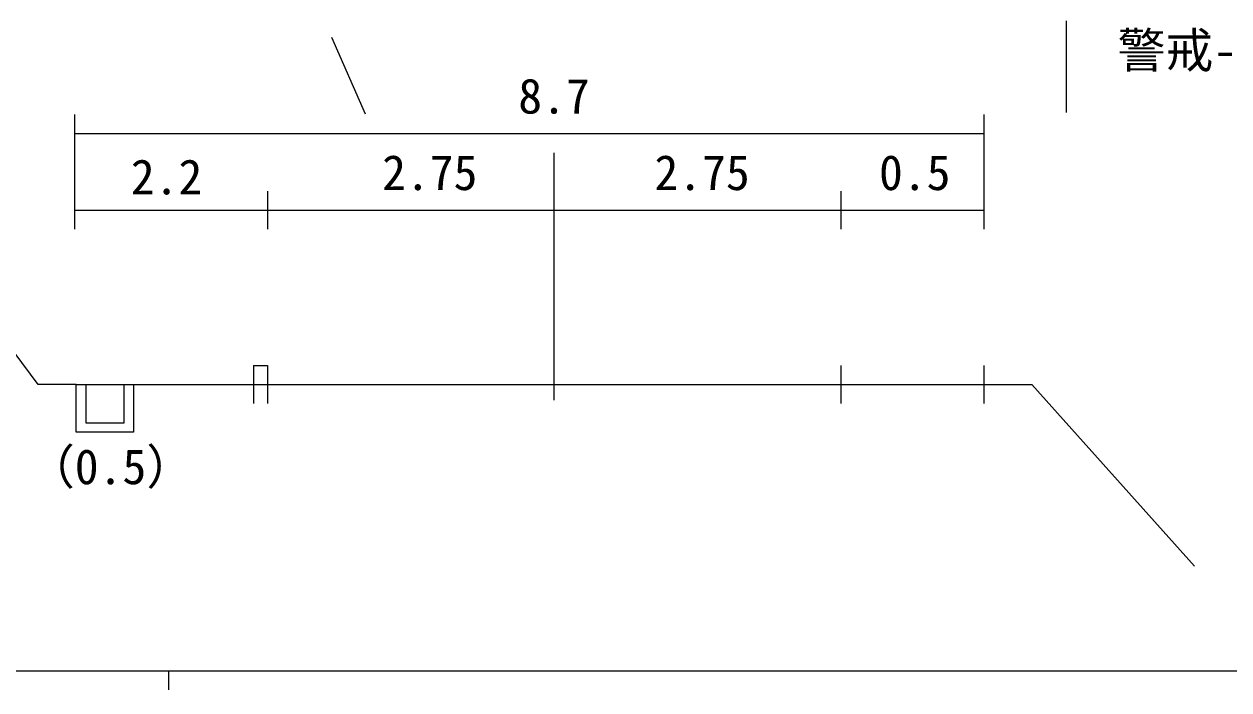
# Model space of a CAD drawing. Units: millimetres, scale not verified. Extents: x 40000 to 680000, y 20000 to 380000.
# Drawn here: x 160438 to 223478, y 204000 to 238809 of the extents above; entities that cross this region are included whole.
import ezdxf
from ezdxf.enums import TextEntityAlignment as Align

# ---------------------------------------------------------------- set-up
doc = ezdxf.new("R2010")
doc.units = ezdxf.units.MM
doc.header["$LTSCALE"] = 1000
for name, color, linetype, lineweight in [('M-BGD', 7, 'Continuous', 25), ('M-STR-HTXT', 7, 'Continuous', 13), ('M-STR-STRC', 7, 'Continuous', 25), ('M-TTL-BAND', 7, 'Continuous', 25)]:
    doc.layers.add(name, color=color, linetype=linetype, lineweight=lineweight)
doc.styles.add('ＭＳ ゴシック', font='')
doc.styles.get('ＭＳ ゴシック').set_extended_font_data('MS Gothic')

msp = doc.modelspace()

# ---------------------------------------------------------------- linework, layer by layer
at = {"layer": 'M-BGD'}
msp.add_line((176522, 238128), (178293, 234125), dxfattribs=at)
at = {"layer": 'M-STR-HTXT'}
for p, q in [((163087, 228081), (163087, 234081)), ((210670, 228081), (210670, 234081)), ((163087, 233081), (210670, 233081)), ((188170, 219155), (188170, 232081)), ((161170, 219967), (153670, 229967)), ((173170, 230081), (173170, 228081)), ((203170, 230081), (203170, 228081)), ((163087, 229081), (210670, 229081)), ((172436, 220967), (172436, 218967)), ((172436, 220967), (173170, 220967)), ((173170, 220967), (173170, 218967)), ((203170, 220967), (203170, 218967)), ((210652, 220967), (210652, 218967)), ((163170, 219967), (161170, 219967)), ((163170, 219967), (165670, 219967)), ((163170, 217467), (163170, 219967)), ((163670, 219967), (163670, 217967)), ((165670, 217967), (165670, 219967)), ((165670, 219967), (213170, 219967)), ((166170, 219967), (166170, 217467)), ((213170, 219967), (221670, 210467)), ((163670, 217967), (165670, 217967)), ((166170, 217467), (163170, 217467))]:
    msp.add_line(p, q, dxfattribs=at)
at = {"layer": 'M-STR-STRC'}
msp.add_line((214971, 238984), (214971, 234188), dxfattribs=at)
at = {"layer": 'M-TTL-BAND'}
for p, q in [((40000, 205000), (579000, 205000)), ((168000, 205000), (168000, 204000))]:
    msp.add_line(p, q, dxfattribs=at)

# ---------------------------------------------------------------- texts
at = {"layer": 'M-STR-HTXT', "style": 'ＭＳ ゴシック'}
for s, p in [('8.7', (186295, 233581)), ('2.2', (166024, 229357)), ('2.75', (179170, 229581)), ('2.75', (193420, 229581)), ('0.5', (205170, 229581)), ('（0.5）', (160591, 214204))]:
    msp.add_text(s, height=1833, dxfattribs=at).set_placement(p, align=Align.BOTTOM_LEFT)
at = {"layer": 'M-STR-STRC', "style": 'ＭＳ ゴシック'}
msp.add_text('警戒-NO-36', height=1833, dxfattribs=at).set_placement((217655, 235978), align=Align.BOTTOM_LEFT)

doc.saveas('drawing.dxf')
